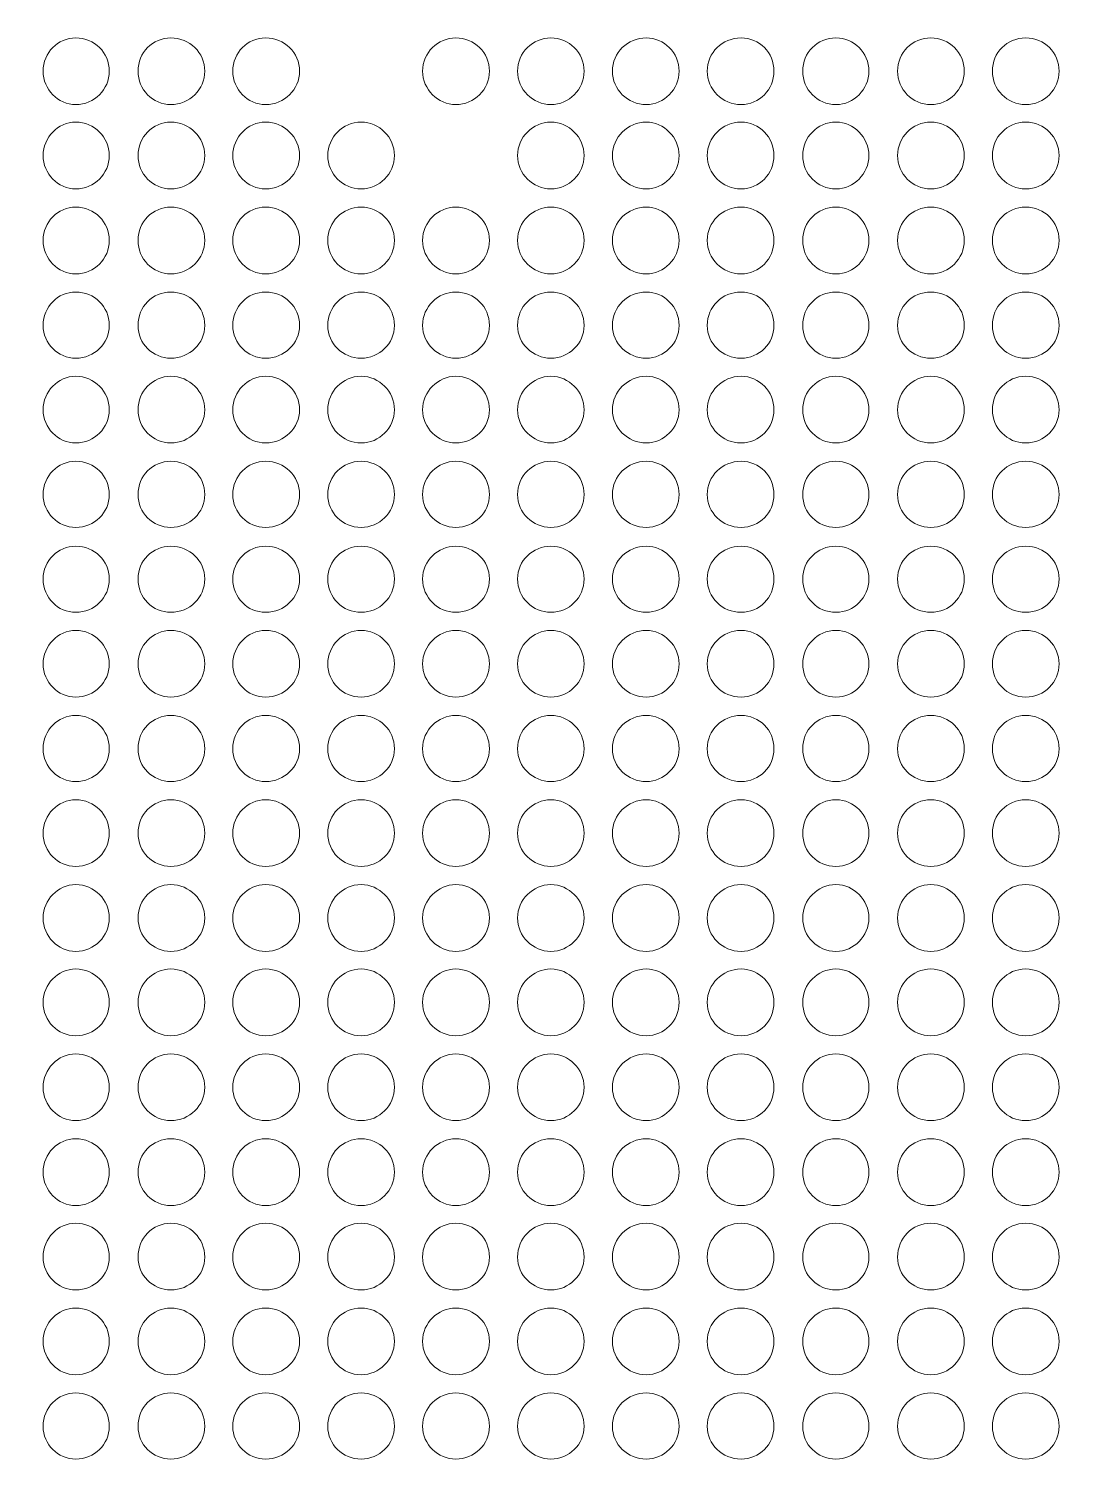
# Model space of a CAD drawing. Header units: inches. Extents: x 243 to 900, y -519 to -86.
# Drawn here: x 600.08 to 627.3, y -204.29 to -166.78 of the extents above; entities that cross this region are included whole.
import ezdxf

# ---------------------------------------------------------------- set-up
doc = ezdxf.new("R2010")
doc.units = ezdxf.units.IN
doc.header["$MEASUREMENT"] = 0
doc.layers.add('Layer 1', color=7, linetype='Continuous')

# ---------------------------------------------------------------- blocks, each defined once
blk = doc.blocks.new('block 3')
at = {"layer": 'Layer 1', "lineweight": 0}
blk.add_open_spline([(898.138, -484.267), (898.138, -494.991), (889.368, -503.763), (878.645, -503.763), (878.645, -503.763), (266.12, -503.763), (266.12, -503.763), (255.397, -503.763), (246.624, -494.991), (246.624, -484.267), (246.624, -484.267), (246.624, -108.507), (246.624, -108.507), (246.624, -97.783), (255.397, -89.011), (266.12, -89.011), (266.12, -89.011), (878.645, -89.011), (878.645, -89.011), (889.368, -89.011), (898.138, -97.783), (898.138, -108.507), (898.138, -108.507), (898.138, -484.267), (898.138, -484.267)], degree=3, knots=[0, 0, 0, 0, 1, 1, 1, 2, 2, 2, 3, 3, 3, 4, 4, 4, 5, 5, 5, 6, 6, 6, 7, 7, 7, 8, 8, 8, 8], dxfattribs=at)
blk = doc.blocks.new('block 2')
at = {"layer": 'Layer 1'}
blk.add_blockref('block 3', (0, 0), dxfattribs=at)
blk = doc.blocks.new('block 161')
at = {"layer": 'Layer 1', "lineweight": 0}
for points in [[(602.182, -167.885), (602.182, -168.358), (601.799, -168.754), (601.31, -168.754), (600.839, -168.754), (600.459, -168.358), (600.459, -167.885), (600.459, -167.399), (600.839, -167.017), (601.31, -167.017), (601.799, -167.017), (602.182, -167.399), (602.182, -167.885)], [(604.67, -167.885), (604.67, -168.358), (604.274, -168.754), (603.785, -168.754), (603.314, -168.754), (602.931, -168.358), (602.931, -167.885), (602.931, -167.399), (603.314, -167.017), (603.785, -167.017), (604.274, -167.017), (604.67, -167.399), (604.67, -167.885)], [(607.14, -167.885), (607.14, -168.358), (606.746, -168.754), (606.257, -168.754), (605.781, -168.754), (605.4, -168.358), (605.4, -167.885), (605.4, -167.399), (605.781, -167.017), (606.257, -167.017), (606.746, -167.017), (607.14, -167.399), (607.14, -167.885)], [(612.089, -167.885), (612.089, -168.358), (611.69, -168.754), (611.214, -168.754), (610.743, -168.754), (610.347, -168.358), (610.347, -167.885), (610.347, -167.399), (610.743, -167.017), (611.214, -167.017), (611.69, -167.017), (612.089, -167.399), (612.089, -167.885)], [(614.556, -167.885), (614.556, -168.358), (614.159, -168.754), (613.691, -168.754), (613.215, -168.754), (612.819, -168.358), (612.819, -167.885), (612.819, -167.399), (613.215, -167.017), (613.691, -167.017), (614.159, -167.017), (614.556, -167.399), (614.556, -167.885)], [(617.03, -167.885), (617.03, -168.358), (616.634, -168.754), (616.176, -168.754), (615.687, -168.754), (615.291, -168.358), (615.291, -167.885), (615.291, -167.399), (615.687, -167.017), (616.176, -167.017), (616.634, -167.017), (617.03, -167.399), (617.03, -167.885)], [(619.502, -167.885), (619.502, -168.358), (619.122, -168.754), (618.646, -168.754), (618.157, -168.754), (617.763, -168.358), (617.763, -167.885), (617.763, -167.399), (618.157, -167.017), (618.646, -167.017), (619.122, -167.017), (619.502, -167.399), (619.502, -167.885)], [(621.974, -167.885), (621.974, -168.358), (621.588, -168.754), (621.118, -168.754), (620.631, -168.754), (620.25, -168.358), (620.25, -167.885), (620.25, -167.399), (620.631, -167.017), (621.118, -167.017), (621.588, -167.017), (621.974, -167.399), (621.974, -167.885)], [(624.462, -167.885), (624.462, -168.358), (624.066, -168.754), (623.59, -168.754), (623.103, -168.754), (622.722, -168.358), (622.722, -167.885), (622.722, -167.399), (623.103, -167.017), (623.59, -167.017), (624.066, -167.017), (624.462, -167.399), (624.462, -167.885)], [(626.932, -167.885), (626.932, -168.358), (626.551, -168.754), (626.062, -168.754), (625.573, -168.754), (625.192, -168.358), (625.192, -167.885), (625.192, -167.399), (625.573, -167.017), (626.062, -167.017), (626.551, -167.017), (626.932, -167.399), (626.932, -167.885)]]:
    blk.add_open_spline(points, degree=3, knots=[0, 0, 0, 0, 1, 1, 1, 2, 2, 2, 3, 3, 3, 4, 4, 4, 4], dxfattribs=at)
blk = doc.blocks.new('block 162')
at = {"layer": 'Layer 1', "lineweight": 0}
for points in [[(602.182, -170.085), (602.182, -170.554), (601.799, -170.952), (601.31, -170.952), (600.839, -170.952), (600.459, -170.554), (600.459, -170.085), (600.459, -169.609), (600.839, -169.212), (601.31, -169.212), (601.799, -169.212), (602.182, -169.609), (602.182, -170.085)], [(604.67, -170.085), (604.67, -170.554), (604.274, -170.952), (603.785, -170.952), (603.314, -170.952), (602.931, -170.554), (602.931, -170.085), (602.931, -169.609), (603.314, -169.212), (603.785, -169.212), (604.274, -169.212), (604.67, -169.609), (604.67, -170.085)], [(607.14, -170.085), (607.14, -170.554), (606.746, -170.952), (606.257, -170.952), (605.781, -170.952), (605.4, -170.554), (605.4, -170.085), (605.4, -169.609), (605.781, -169.212), (606.257, -169.212), (606.746, -169.212), (607.14, -169.609), (607.14, -170.085)], [(609.614, -170.085), (609.614, -170.554), (609.218, -170.952), (608.744, -170.952), (608.258, -170.952), (607.875, -170.554), (607.875, -170.085), (607.875, -169.609), (608.258, -169.212), (608.744, -169.212), (609.218, -169.212), (609.614, -169.609), (609.614, -170.085)], [(614.556, -170.085), (614.556, -170.554), (614.159, -170.952), (613.691, -170.952), (613.215, -170.952), (612.819, -170.554), (612.819, -170.085), (612.819, -169.609), (613.215, -169.212), (613.691, -169.212), (614.159, -169.212), (614.556, -169.609), (614.556, -170.085)], [(617.03, -170.085), (617.03, -170.554), (616.634, -170.952), (616.176, -170.952), (615.687, -170.952), (615.291, -170.554), (615.291, -170.085), (615.291, -169.609), (615.687, -169.212), (616.176, -169.212), (616.634, -169.212), (617.03, -169.609), (617.03, -170.085)], [(619.502, -170.085), (619.502, -170.554), (619.122, -170.952), (618.646, -170.952), (618.157, -170.952), (617.763, -170.554), (617.763, -170.085), (617.763, -169.609), (618.157, -169.212), (618.646, -169.212), (619.122, -169.212), (619.502, -169.609), (619.502, -170.085)], [(621.974, -170.085), (621.974, -170.554), (621.588, -170.952), (621.118, -170.952), (620.631, -170.952), (620.25, -170.554), (620.25, -170.085), (620.25, -169.609), (620.631, -169.212), (621.118, -169.212), (621.588, -169.212), (621.974, -169.609), (621.974, -170.085)], [(624.462, -170.085), (624.462, -170.554), (624.066, -170.952), (623.59, -170.952), (623.103, -170.952), (622.722, -170.554), (622.722, -170.085), (622.722, -169.609), (623.103, -169.212), (623.59, -169.212), (624.066, -169.212), (624.462, -169.609), (624.462, -170.085)], [(626.932, -170.085), (626.932, -170.554), (626.551, -170.952), (626.062, -170.952), (625.573, -170.952), (625.192, -170.554), (625.192, -170.085), (625.192, -169.609), (625.573, -169.212), (626.062, -169.212), (626.551, -169.212), (626.932, -169.609), (626.932, -170.085)]]:
    blk.add_open_spline(points, degree=3, knots=[0, 0, 0, 0, 1, 1, 1, 2, 2, 2, 3, 3, 3, 4, 4, 4, 4], dxfattribs=at)
blk = doc.blocks.new('block 163')
at = {"layer": 'Layer 1', "lineweight": 0}
for points in [[(602.182, -172.295), (602.182, -172.771), (601.799, -173.166), (601.31, -173.166), (600.839, -173.166), (600.459, -172.771), (600.459, -172.295), (600.459, -171.807), (600.839, -171.427), (601.31, -171.427), (601.799, -171.427), (602.182, -171.807), (602.182, -172.295)], [(604.67, -172.295), (604.67, -172.771), (604.274, -173.166), (603.785, -173.166), (603.314, -173.166), (602.931, -172.771), (602.931, -172.295), (602.931, -171.807), (603.314, -171.427), (603.785, -171.427), (604.274, -171.427), (604.67, -171.807), (604.67, -172.295)], [(607.14, -172.295), (607.14, -172.771), (606.746, -173.166), (606.257, -173.166), (605.781, -173.166), (605.4, -172.771), (605.4, -172.295), (605.4, -171.807), (605.781, -171.427), (606.257, -171.427), (606.746, -171.427), (607.14, -171.807), (607.14, -172.295)], [(609.614, -172.295), (609.614, -172.771), (609.218, -173.166), (608.744, -173.166), (608.258, -173.166), (607.875, -172.771), (607.875, -172.295), (607.875, -171.807), (608.258, -171.427), (608.744, -171.427), (609.218, -171.427), (609.614, -171.807), (609.614, -172.295)], [(612.089, -172.295), (612.089, -172.771), (611.69, -173.166), (611.214, -173.166), (610.743, -173.166), (610.347, -172.771), (610.347, -172.295), (610.347, -171.807), (610.743, -171.427), (611.214, -171.427), (611.69, -171.427), (612.089, -171.807), (612.089, -172.295)], [(614.556, -172.295), (614.556, -172.771), (614.159, -173.166), (613.691, -173.166), (613.215, -173.166), (612.819, -172.771), (612.819, -172.295), (612.819, -171.807), (613.215, -171.427), (613.691, -171.427), (614.159, -171.427), (614.556, -171.807), (614.556, -172.295)], [(617.03, -172.295), (617.03, -172.771), (616.634, -173.166), (616.176, -173.166), (615.687, -173.166), (615.291, -172.771), (615.291, -172.295), (615.291, -171.807), (615.687, -171.427), (616.176, -171.427), (616.634, -171.427), (617.03, -171.807), (617.03, -172.295)], [(619.502, -172.295), (619.502, -172.771), (619.122, -173.166), (618.646, -173.166), (618.157, -173.166), (617.763, -172.771), (617.763, -172.295), (617.763, -171.807), (618.157, -171.427), (618.646, -171.427), (619.122, -171.427), (619.502, -171.807), (619.502, -172.295)], [(621.974, -172.295), (621.974, -172.771), (621.588, -173.166), (621.118, -173.166), (620.631, -173.166), (620.25, -172.771), (620.25, -172.295), (620.25, -171.807), (620.631, -171.427), (621.118, -171.427), (621.588, -171.427), (621.974, -171.807), (621.974, -172.295)], [(624.462, -172.295), (624.462, -172.771), (624.066, -173.166), (623.59, -173.166), (623.103, -173.166), (622.722, -172.771), (622.722, -172.295), (622.722, -171.807), (623.103, -171.427), (623.59, -171.427), (624.066, -171.427), (624.462, -171.807), (624.462, -172.295)], [(626.932, -172.295), (626.932, -172.771), (626.551, -173.166), (626.062, -173.166), (625.573, -173.166), (625.192, -172.771), (625.192, -172.295), (625.192, -171.807), (625.573, -171.427), (626.062, -171.427), (626.551, -171.427), (626.932, -171.807), (626.932, -172.295)]]:
    blk.add_open_spline(points, degree=3, knots=[0, 0, 0, 0, 1, 1, 1, 2, 2, 2, 3, 3, 3, 4, 4, 4, 4], dxfattribs=at)
blk = doc.blocks.new('block 164')
at = {"layer": 'Layer 1', "lineweight": 0}
for points in [[(602.182, -174.509), (602.182, -174.981), (601.799, -175.363), (601.31, -175.363), (600.839, -175.363), (600.459, -174.981), (600.459, -174.509), (600.459, -174.021), (600.839, -173.639), (601.31, -173.639), (601.799, -173.639), (602.182, -174.021), (602.182, -174.509)], [(604.67, -174.509), (604.67, -174.981), (604.274, -175.363), (603.785, -175.363), (603.314, -175.363), (602.931, -174.981), (602.931, -174.509), (602.931, -174.021), (603.314, -173.639), (603.785, -173.639), (604.274, -173.639), (604.67, -174.021), (604.67, -174.509)], [(607.14, -174.509), (607.14, -174.981), (606.746, -175.363), (606.257, -175.363), (605.781, -175.363), (605.4, -174.981), (605.4, -174.509), (605.4, -174.021), (605.781, -173.639), (606.257, -173.639), (606.746, -173.639), (607.14, -174.021), (607.14, -174.509)], [(609.614, -174.509), (609.614, -174.981), (609.218, -175.363), (608.744, -175.363), (608.258, -175.363), (607.875, -174.981), (607.875, -174.509), (607.875, -174.021), (608.258, -173.639), (608.744, -173.639), (609.218, -173.639), (609.614, -174.021), (609.614, -174.509)], [(612.089, -174.509), (612.089, -174.981), (611.69, -175.363), (611.214, -175.363), (610.743, -175.363), (610.347, -174.981), (610.347, -174.509), (610.347, -174.021), (610.743, -173.639), (611.214, -173.639), (611.69, -173.639), (612.089, -174.021), (612.089, -174.509)], [(614.556, -174.509), (614.556, -174.981), (614.159, -175.363), (613.691, -175.363), (613.215, -175.363), (612.819, -174.981), (612.819, -174.509), (612.819, -174.021), (613.215, -173.639), (613.691, -173.639), (614.159, -173.639), (614.556, -174.021), (614.556, -174.509)], [(617.03, -174.509), (617.03, -174.981), (616.634, -175.363), (616.176, -175.363), (615.687, -175.363), (615.291, -174.981), (615.291, -174.509), (615.291, -174.021), (615.687, -173.639), (616.176, -173.639), (616.634, -173.639), (617.03, -174.021), (617.03, -174.509)], [(619.502, -174.509), (619.502, -174.981), (619.122, -175.363), (618.646, -175.363), (618.157, -175.363), (617.763, -174.981), (617.763, -174.509), (617.763, -174.021), (618.157, -173.639), (618.646, -173.639), (619.122, -173.639), (619.502, -174.021), (619.502, -174.509)], [(621.974, -174.509), (621.974, -174.981), (621.588, -175.363), (621.118, -175.363), (620.631, -175.363), (620.25, -174.981), (620.25, -174.509), (620.25, -174.021), (620.631, -173.639), (621.118, -173.639), (621.588, -173.639), (621.974, -174.021), (621.974, -174.509)], [(624.462, -174.509), (624.462, -174.981), (624.066, -175.363), (623.59, -175.363), (623.103, -175.363), (622.722, -174.981), (622.722, -174.509), (622.722, -174.021), (623.103, -173.639), (623.59, -173.639), (624.066, -173.639), (624.462, -174.021), (624.462, -174.509)], [(626.932, -174.509), (626.932, -174.981), (626.551, -175.363), (626.062, -175.363), (625.573, -175.363), (625.192, -174.981), (625.192, -174.509), (625.192, -174.021), (625.573, -173.639), (626.062, -173.639), (626.551, -173.639), (626.932, -174.021), (626.932, -174.509)]]:
    blk.add_open_spline(points, degree=3, knots=[0, 0, 0, 0, 1, 1, 1, 2, 2, 2, 3, 3, 3, 4, 4, 4, 4], dxfattribs=at)
blk = doc.blocks.new('block 165')
at = {"layer": 'Layer 1', "lineweight": 0}
for points in [[(602.182, -176.706), (602.182, -177.178), (601.799, -177.573), (601.31, -177.573), (600.839, -177.573), (600.459, -177.178), (600.459, -176.706), (600.459, -176.232), (600.839, -175.835), (601.31, -175.835), (601.799, -175.835), (602.182, -176.232), (602.182, -176.706)], [(604.67, -176.706), (604.67, -177.178), (604.274, -177.573), (603.785, -177.573), (603.314, -177.573), (602.931, -177.178), (602.931, -176.706), (602.931, -176.232), (603.314, -175.835), (603.785, -175.835), (604.274, -175.835), (604.67, -176.232), (604.67, -176.706)], [(607.14, -176.706), (607.14, -177.178), (606.746, -177.573), (606.257, -177.573), (605.781, -177.573), (605.4, -177.178), (605.4, -176.706), (605.4, -176.232), (605.781, -175.835), (606.257, -175.835), (606.746, -175.835), (607.14, -176.232), (607.14, -176.706)], [(609.614, -176.706), (609.614, -177.178), (609.218, -177.573), (608.744, -177.573), (608.258, -177.573), (607.875, -177.178), (607.875, -176.706), (607.875, -176.232), (608.258, -175.835), (608.744, -175.835), (609.218, -175.835), (609.614, -176.232), (609.614, -176.706)], [(612.089, -176.706), (612.089, -177.178), (611.69, -177.573), (611.214, -177.573), (610.743, -177.573), (610.347, -177.178), (610.347, -176.706), (610.347, -176.232), (610.743, -175.835), (611.214, -175.835), (611.69, -175.835), (612.089, -176.232), (612.089, -176.706)], [(614.556, -176.706), (614.556, -177.178), (614.159, -177.573), (613.691, -177.573), (613.215, -177.573), (612.819, -177.178), (612.819, -176.706), (612.819, -176.232), (613.215, -175.835), (613.691, -175.835), (614.159, -175.835), (614.556, -176.232), (614.556, -176.706)], [(617.03, -176.706), (617.03, -177.178), (616.634, -177.573), (616.176, -177.573), (615.687, -177.573), (615.291, -177.178), (615.291, -176.706), (615.291, -176.232), (615.687, -175.835), (616.176, -175.835), (616.634, -175.835), (617.03, -176.232), (617.03, -176.706)], [(619.502, -176.706), (619.502, -177.178), (619.122, -177.573), (618.646, -177.573), (618.157, -177.573), (617.763, -177.178), (617.763, -176.706), (617.763, -176.232), (618.157, -175.835), (618.646, -175.835), (619.122, -175.835), (619.502, -176.232), (619.502, -176.706)], [(621.974, -176.706), (621.974, -177.178), (621.588, -177.573), (621.118, -177.573), (620.631, -177.573), (620.25, -177.178), (620.25, -176.706), (620.25, -176.232), (620.631, -175.835), (621.118, -175.835), (621.588, -175.835), (621.974, -176.232), (621.974, -176.706)], [(624.462, -176.706), (624.462, -177.178), (624.066, -177.573), (623.59, -177.573), (623.103, -177.573), (622.722, -177.178), (622.722, -176.706), (622.722, -176.232), (623.103, -175.835), (623.59, -175.835), (624.066, -175.835), (624.462, -176.232), (624.462, -176.706)], [(626.932, -176.706), (626.932, -177.178), (626.551, -177.573), (626.062, -177.573), (625.573, -177.573), (625.192, -177.178), (625.192, -176.706), (625.192, -176.232), (625.573, -175.835), (626.062, -175.835), (626.551, -175.835), (626.932, -176.232), (626.932, -176.706)]]:
    blk.add_open_spline(points, degree=3, knots=[0, 0, 0, 0, 1, 1, 1, 2, 2, 2, 3, 3, 3, 4, 4, 4, 4], dxfattribs=at)
blk = doc.blocks.new('block 166')
at = {"layer": 'Layer 1', "lineweight": 0}
for points in [[(602.182, -178.917), (602.182, -179.393), (601.799, -179.773), (601.31, -179.773), (600.839, -179.773), (600.459, -179.393), (600.459, -178.917), (600.459, -178.429), (600.839, -178.048), (601.31, -178.048), (601.799, -178.048), (602.182, -178.429), (602.182, -178.917)], [(604.67, -178.917), (604.67, -179.393), (604.274, -179.773), (603.785, -179.773), (603.314, -179.773), (602.931, -179.393), (602.931, -178.917), (602.931, -178.429), (603.314, -178.048), (603.785, -178.048), (604.274, -178.048), (604.67, -178.429), (604.67, -178.917)], [(607.14, -178.917), (607.14, -179.393), (606.746, -179.773), (606.257, -179.773), (605.781, -179.773), (605.4, -179.393), (605.4, -178.917), (605.4, -178.429), (605.781, -178.048), (606.257, -178.048), (606.746, -178.048), (607.14, -178.429), (607.14, -178.917)], [(609.614, -178.917), (609.614, -179.393), (609.218, -179.773), (608.744, -179.773), (608.258, -179.773), (607.875, -179.393), (607.875, -178.917), (607.875, -178.429), (608.258, -178.048), (608.744, -178.048), (609.218, -178.048), (609.614, -178.429), (609.614, -178.917)], [(612.089, -178.917), (612.089, -179.393), (611.69, -179.773), (611.214, -179.773), (610.743, -179.773), (610.347, -179.393), (610.347, -178.917), (610.347, -178.429), (610.743, -178.048), (611.214, -178.048), (611.69, -178.048), (612.089, -178.429), (612.089, -178.917)], [(614.556, -178.917), (614.556, -179.393), (614.159, -179.773), (613.691, -179.773), (613.215, -179.773), (612.819, -179.393), (612.819, -178.917), (612.819, -178.429), (613.215, -178.048), (613.691, -178.048), (614.159, -178.048), (614.556, -178.429), (614.556, -178.917)], [(617.03, -178.917), (617.03, -179.393), (616.634, -179.773), (616.176, -179.773), (615.687, -179.773), (615.291, -179.393), (615.291, -178.917), (615.291, -178.429), (615.687, -178.048), (616.176, -178.048), (616.634, -178.048), (617.03, -178.429), (617.03, -178.917)], [(619.502, -178.917), (619.502, -179.393), (619.122, -179.773), (618.646, -179.773), (618.157, -179.773), (617.763, -179.393), (617.763, -178.917), (617.763, -178.429), (618.157, -178.048), (618.646, -178.048), (619.122, -178.048), (619.502, -178.429), (619.502, -178.917)], [(621.974, -178.917), (621.974, -179.393), (621.588, -179.773), (621.118, -179.773), (620.631, -179.773), (620.25, -179.393), (620.25, -178.917), (620.25, -178.429), (620.631, -178.048), (621.118, -178.048), (621.588, -178.048), (621.974, -178.429), (621.974, -178.917)], [(624.462, -178.917), (624.462, -179.393), (624.066, -179.773), (623.59, -179.773), (623.103, -179.773), (622.722, -179.393), (622.722, -178.917), (622.722, -178.429), (623.103, -178.048), (623.59, -178.048), (624.066, -178.048), (624.462, -178.429), (624.462, -178.917)], [(626.932, -178.917), (626.932, -179.393), (626.551, -179.773), (626.062, -179.773), (625.573, -179.773), (625.192, -179.393), (625.192, -178.917), (625.192, -178.429), (625.573, -178.048), (626.062, -178.048), (626.551, -178.048), (626.932, -178.429), (626.932, -178.917)]]:
    blk.add_open_spline(points, degree=3, knots=[0, 0, 0, 0, 1, 1, 1, 2, 2, 2, 3, 3, 3, 4, 4, 4, 4], dxfattribs=at)
blk = doc.blocks.new('block 167')
at = {"layer": 'Layer 1', "lineweight": 0}
for points in [[(602.182, -181.115), (602.182, -181.604), (601.799, -181.985), (601.31, -181.985), (600.839, -181.985), (600.459, -181.604), (600.459, -181.115), (600.459, -180.643), (600.839, -180.262), (601.31, -180.262), (601.799, -180.262), (602.182, -180.643), (602.182, -181.115)], [(604.67, -181.115), (604.67, -181.604), (604.274, -181.985), (603.785, -181.985), (603.314, -181.985), (602.931, -181.604), (602.931, -181.115), (602.931, -180.643), (603.314, -180.262), (603.785, -180.262), (604.274, -180.262), (604.67, -180.643), (604.67, -181.115)], [(607.14, -181.115), (607.14, -181.604), (606.746, -181.985), (606.257, -181.985), (605.781, -181.985), (605.4, -181.604), (605.4, -181.115), (605.4, -180.643), (605.781, -180.262), (606.257, -180.262), (606.746, -180.262), (607.14, -180.643), (607.14, -181.115)], [(609.614, -181.115), (609.614, -181.604), (609.218, -181.985), (608.744, -181.985), (608.258, -181.985), (607.875, -181.604), (607.875, -181.115), (607.875, -180.643), (608.258, -180.262), (608.744, -180.262), (609.218, -180.262), (609.614, -180.643), (609.614, -181.115)], [(612.089, -181.115), (612.089, -181.604), (611.69, -181.985), (611.214, -181.985), (610.743, -181.985), (610.347, -181.604), (610.347, -181.115), (610.347, -180.643), (610.743, -180.262), (611.214, -180.262), (611.69, -180.262), (612.089, -180.643), (612.089, -181.115)], [(614.556, -181.115), (614.556, -181.604), (614.159, -181.985), (613.691, -181.985), (613.215, -181.985), (612.819, -181.604), (612.819, -181.115), (612.819, -180.643), (613.215, -180.262), (613.691, -180.262), (614.159, -180.262), (614.556, -180.643), (614.556, -181.115)], [(617.03, -181.115), (617.03, -181.604), (616.634, -181.985), (616.176, -181.985), (615.687, -181.985), (615.291, -181.604), (615.291, -181.115), (615.291, -180.643), (615.687, -180.262), (616.176, -180.262), (616.634, -180.262), (617.03, -180.643), (617.03, -181.115)], [(619.502, -181.115), (619.502, -181.604), (619.122, -181.985), (618.646, -181.985), (618.157, -181.985), (617.763, -181.604), (617.763, -181.115), (617.763, -180.643), (618.157, -180.262), (618.646, -180.262), (619.122, -180.262), (619.502, -180.643), (619.502, -181.115)], [(621.974, -181.115), (621.974, -181.604), (621.588, -181.985), (621.118, -181.985), (620.631, -181.985), (620.25, -181.604), (620.25, -181.115), (620.25, -180.643), (620.631, -180.262), (621.118, -180.262), (621.588, -180.262), (621.974, -180.643), (621.974, -181.115)], [(624.462, -181.115), (624.462, -181.604), (624.066, -181.985), (623.59, -181.985), (623.103, -181.985), (622.722, -181.604), (622.722, -181.115), (622.722, -180.643), (623.103, -180.262), (623.59, -180.262), (624.066, -180.262), (624.462, -180.643), (624.462, -181.115)], [(626.932, -181.115), (626.932, -181.604), (626.551, -181.985), (626.062, -181.985), (625.573, -181.985), (625.192, -181.604), (625.192, -181.115), (625.192, -180.643), (625.573, -180.262), (626.062, -180.262), (626.551, -180.262), (626.932, -180.643), (626.932, -181.115)]]:
    blk.add_open_spline(points, degree=3, knots=[0, 0, 0, 0, 1, 1, 1, 2, 2, 2, 3, 3, 3, 4, 4, 4, 4], dxfattribs=at)
blk = doc.blocks.new('block 168')
at = {"layer": 'Layer 1', "lineweight": 0}
for points in [[(602.182, -183.331), (602.182, -183.8), (601.799, -184.196), (601.31, -184.196), (600.839, -184.196), (600.459, -183.8), (600.459, -183.331), (600.459, -182.855), (600.839, -182.457), (601.31, -182.457), (601.799, -182.457), (602.182, -182.855), (602.182, -183.331)], [(604.67, -183.331), (604.67, -183.8), (604.274, -184.196), (603.785, -184.196), (603.314, -184.196), (602.931, -183.8), (602.931, -183.331), (602.931, -182.855), (603.314, -182.457), (603.785, -182.457), (604.274, -182.457), (604.67, -182.855), (604.67, -183.331)], [(607.14, -183.331), (607.14, -183.8), (606.746, -184.196), (606.257, -184.196), (605.781, -184.196), (605.4, -183.8), (605.4, -183.331), (605.4, -182.855), (605.781, -182.457), (606.257, -182.457), (606.746, -182.457), (607.14, -182.855), (607.14, -183.331)], [(609.614, -183.331), (609.614, -183.8), (609.218, -184.196), (608.744, -184.196), (608.258, -184.196), (607.875, -183.8), (607.875, -183.331), (607.875, -182.855), (608.258, -182.457), (608.744, -182.457), (609.218, -182.457), (609.614, -182.855), (609.614, -183.331)], [(612.089, -183.331), (612.089, -183.8), (611.69, -184.196), (611.214, -184.196), (610.743, -184.196), (610.347, -183.8), (610.347, -183.331), (610.347, -182.855), (610.743, -182.457), (611.214, -182.457), (611.69, -182.457), (612.089, -182.855), (612.089, -183.331)], [(614.556, -183.331), (614.556, -183.8), (614.159, -184.196), (613.691, -184.196), (613.215, -184.196), (612.819, -183.8), (612.819, -183.331), (612.819, -182.855), (613.215, -182.457), (613.691, -182.457), (614.159, -182.457), (614.556, -182.855), (614.556, -183.331)], [(617.03, -183.331), (617.03, -183.8), (616.634, -184.196), (616.176, -184.196), (615.687, -184.196), (615.291, -183.8), (615.291, -183.331), (615.291, -182.855), (615.687, -182.457), (616.176, -182.457), (616.634, -182.457), (617.03, -182.855), (617.03, -183.331)], [(619.502, -183.331), (619.502, -183.8), (619.122, -184.196), (618.646, -184.196), (618.157, -184.196), (617.763, -183.8), (617.763, -183.331), (617.763, -182.855), (618.157, -182.457), (618.646, -182.457), (619.122, -182.457), (619.502, -182.855), (619.502, -183.331)], [(621.974, -183.331), (621.974, -183.8), (621.588, -184.196), (621.118, -184.196), (620.631, -184.196), (620.25, -183.8), (620.25, -183.331), (620.25, -182.855), (620.631, -182.457), (621.118, -182.457), (621.588, -182.457), (621.974, -182.855), (621.974, -183.331)], [(624.462, -183.331), (624.462, -183.8), (624.066, -184.196), (623.59, -184.196), (623.103, -184.196), (622.722, -183.8), (622.722, -183.331), (622.722, -182.855), (623.103, -182.457), (623.59, -182.457), (624.066, -182.457), (624.462, -182.855), (624.462, -183.331)], [(626.932, -183.331), (626.932, -183.8), (626.551, -184.196), (626.062, -184.196), (625.573, -184.196), (625.192, -183.8), (625.192, -183.331), (625.192, -182.855), (625.573, -182.457), (626.062, -182.457), (626.551, -182.457), (626.932, -182.855), (626.932, -183.331)]]:
    blk.add_open_spline(points, degree=3, knots=[0, 0, 0, 0, 1, 1, 1, 2, 2, 2, 3, 3, 3, 4, 4, 4, 4], dxfattribs=at)
blk = doc.blocks.new('block 169')
at = {"layer": 'Layer 1', "lineweight": 0}
for points in [[(602.182, -185.539), (602.182, -186.015), (601.799, -186.395), (601.31, -186.395), (600.839, -186.395), (600.459, -186.015), (600.459, -185.539), (600.459, -185.053), (600.839, -184.672), (601.31, -184.672), (601.799, -184.672), (602.182, -185.053), (602.182, -185.539)], [(604.67, -185.539), (604.67, -186.015), (604.274, -186.395), (603.785, -186.395), (603.314, -186.395), (602.931, -186.015), (602.931, -185.539), (602.931, -185.053), (603.314, -184.672), (603.785, -184.672), (604.274, -184.672), (604.67, -185.053), (604.67, -185.539)], [(607.14, -185.539), (607.14, -186.015), (606.746, -186.395), (606.257, -186.395), (605.781, -186.395), (605.4, -186.015), (605.4, -185.539), (605.4, -185.053), (605.781, -184.672), (606.257, -184.672), (606.746, -184.672), (607.14, -185.053), (607.14, -185.539)], [(609.614, -185.539), (609.614, -186.015), (609.218, -186.395), (608.744, -186.395), (608.258, -186.395), (607.875, -186.015), (607.875, -185.539), (607.875, -185.053), (608.258, -184.672), (608.744, -184.672), (609.218, -184.672), (609.614, -185.053), (609.614, -185.539)], [(612.089, -185.539), (612.089, -186.015), (611.69, -186.395), (611.214, -186.395), (610.743, -186.395), (610.347, -186.015), (610.347, -185.539), (610.347, -185.053), (610.743, -184.672), (611.214, -184.672), (611.69, -184.672), (612.089, -185.053), (612.089, -185.539)], [(614.556, -185.539), (614.556, -186.015), (614.159, -186.395), (613.691, -186.395), (613.215, -186.395), (612.819, -186.015), (612.819, -185.539), (612.819, -185.053), (613.215, -184.672), (613.691, -184.672), (614.159, -184.672), (614.556, -185.053), (614.556, -185.539)], [(617.03, -185.539), (617.03, -186.015), (616.634, -186.395), (616.176, -186.395), (615.687, -186.395), (615.291, -186.015), (615.291, -185.539), (615.291, -185.053), (615.687, -184.672), (616.176, -184.672), (616.634, -184.672), (617.03, -185.053), (617.03, -185.539)], [(619.502, -185.539), (619.502, -186.015), (619.122, -186.395), (618.646, -186.395), (618.157, -186.395), (617.763, -186.015), (617.763, -185.539), (617.763, -185.053), (618.157, -184.672), (618.646, -184.672), (619.122, -184.672), (619.502, -185.053), (619.502, -185.539)], [(621.974, -185.539), (621.974, -186.015), (621.588, -186.395), (621.118, -186.395), (620.631, -186.395), (620.25, -186.015), (620.25, -185.539), (620.25, -185.053), (620.631, -184.672), (621.118, -184.672), (621.588, -184.672), (621.974, -185.053), (621.974, -185.539)], [(624.462, -185.539), (624.462, -186.015), (624.066, -186.395), (623.59, -186.395), (623.103, -186.395), (622.722, -186.015), (622.722, -185.539), (622.722, -185.053), (623.103, -184.672), (623.59, -184.672), (624.066, -184.672), (624.462, -185.053), (624.462, -185.539)], [(626.932, -185.539), (626.932, -186.015), (626.551, -186.395), (626.062, -186.395), (625.573, -186.395), (625.192, -186.015), (625.192, -185.539), (625.192, -185.053), (625.573, -184.672), (626.062, -184.672), (626.551, -184.672), (626.932, -185.053), (626.932, -185.539)]]:
    blk.add_open_spline(points, degree=3, knots=[0, 0, 0, 0, 1, 1, 1, 2, 2, 2, 3, 3, 3, 4, 4, 4, 4], dxfattribs=at)
blk = doc.blocks.new('block 170')
at = {"layer": 'Layer 1', "lineweight": 0}
for points in [[(602.182, -187.738), (602.182, -188.227), (601.799, -188.606), (601.31, -188.606), (600.839, -188.606), (600.459, -188.227), (600.459, -187.738), (600.459, -187.265), (600.839, -186.868), (601.31, -186.868), (601.799, -186.868), (602.182, -187.265), (602.182, -187.738)], [(604.67, -187.738), (604.67, -188.227), (604.274, -188.606), (603.785, -188.606), (603.314, -188.606), (602.931, -188.227), (602.931, -187.738), (602.931, -187.265), (603.314, -186.868), (603.785, -186.868), (604.274, -186.868), (604.67, -187.265), (604.67, -187.738)], [(607.14, -187.738), (607.14, -188.227), (606.746, -188.606), (606.257, -188.606), (605.781, -188.606), (605.4, -188.227), (605.4, -187.738), (605.4, -187.265), (605.781, -186.868), (606.257, -186.868), (606.746, -186.868), (607.14, -187.265), (607.14, -187.738)], [(609.614, -187.738), (609.614, -188.227), (609.218, -188.606), (608.744, -188.606), (608.258, -188.606), (607.875, -188.227), (607.875, -187.738), (607.875, -187.265), (608.258, -186.868), (608.744, -186.868), (609.218, -186.868), (609.614, -187.265), (609.614, -187.738)], [(612.089, -187.738), (612.089, -188.227), (611.69, -188.606), (611.214, -188.606), (610.743, -188.606), (610.347, -188.227), (610.347, -187.738), (610.347, -187.265), (610.743, -186.868), (611.214, -186.868), (611.69, -186.868), (612.089, -187.265), (612.089, -187.738)], [(614.556, -187.738), (614.556, -188.227), (614.159, -188.606), (613.691, -188.606), (613.215, -188.606), (612.819, -188.227), (612.819, -187.738), (612.819, -187.265), (613.215, -186.868), (613.691, -186.868), (614.159, -186.868), (614.556, -187.265), (614.556, -187.738)], [(617.03, -187.738), (617.03, -188.227), (616.634, -188.606), (616.176, -188.606), (615.687, -188.606), (615.291, -188.227), (615.291, -187.738), (615.291, -187.265), (615.687, -186.868), (616.176, -186.868), (616.634, -186.868), (617.03, -187.265), (617.03, -187.738)], [(619.502, -187.738), (619.502, -188.227), (619.122, -188.606), (618.646, -188.606), (618.157, -188.606), (617.763, -188.227), (617.763, -187.738), (617.763, -187.265), (618.157, -186.868), (618.646, -186.868), (619.122, -186.868), (619.502, -187.265), (619.502, -187.738)], [(621.974, -187.738), (621.974, -188.227), (621.588, -188.606), (621.118, -188.606), (620.631, -188.606), (620.25, -188.227), (620.25, -187.738), (620.25, -187.265), (620.631, -186.868), (621.118, -186.868), (621.588, -186.868), (621.974, -187.265), (621.974, -187.738)], [(624.462, -187.738), (624.462, -188.227), (624.066, -188.606), (623.59, -188.606), (623.103, -188.606), (622.722, -188.227), (622.722, -187.738), (622.722, -187.265), (623.103, -186.868), (623.59, -186.868), (624.066, -186.868), (624.462, -187.265), (624.462, -187.738)], [(626.932, -187.738), (626.932, -188.227), (626.551, -188.606), (626.062, -188.606), (625.573, -188.606), (625.192, -188.227), (625.192, -187.738), (625.192, -187.265), (625.573, -186.868), (626.062, -186.868), (626.551, -186.868), (626.932, -187.265), (626.932, -187.738)]]:
    blk.add_open_spline(points, degree=3, knots=[0, 0, 0, 0, 1, 1, 1, 2, 2, 2, 3, 3, 3, 4, 4, 4, 4], dxfattribs=at)
blk = doc.blocks.new('block 171')
at = {"layer": 'Layer 1', "lineweight": 0}
for points in [[(602.182, -189.949), (602.182, -190.424), (601.799, -190.821), (601.31, -190.821), (600.839, -190.821), (600.459, -190.424), (600.459, -189.949), (600.459, -189.477), (600.839, -189.081), (601.31, -189.081), (601.799, -189.081), (602.182, -189.477), (602.182, -189.949)], [(604.67, -189.949), (604.67, -190.424), (604.274, -190.821), (603.785, -190.821), (603.314, -190.821), (602.931, -190.424), (602.931, -189.949), (602.931, -189.477), (603.314, -189.081), (603.785, -189.081), (604.274, -189.081), (604.67, -189.477), (604.67, -189.949)], [(607.14, -189.949), (607.14, -190.424), (606.746, -190.821), (606.257, -190.821), (605.781, -190.821), (605.4, -190.424), (605.4, -189.949), (605.4, -189.477), (605.781, -189.081), (606.257, -189.081), (606.746, -189.081), (607.14, -189.477), (607.14, -189.949)], [(609.614, -189.949), (609.614, -190.424), (609.218, -190.821), (608.744, -190.821), (608.258, -190.821), (607.875, -190.424), (607.875, -189.949), (607.875, -189.477), (608.258, -189.081), (608.744, -189.081), (609.218, -189.081), (609.614, -189.477), (609.614, -189.949)], [(612.089, -189.949), (612.089, -190.424), (611.69, -190.821), (611.214, -190.821), (610.743, -190.821), (610.347, -190.424), (610.347, -189.949), (610.347, -189.477), (610.743, -189.081), (611.214, -189.081), (611.69, -189.081), (612.089, -189.477), (612.089, -189.949)], [(614.556, -189.949), (614.556, -190.424), (614.159, -190.821), (613.691, -190.821), (613.215, -190.821), (612.819, -190.424), (612.819, -189.949), (612.819, -189.477), (613.215, -189.081), (613.691, -189.081), (614.159, -189.081), (614.556, -189.477), (614.556, -189.949)], [(617.03, -189.949), (617.03, -190.424), (616.634, -190.821), (616.176, -190.821), (615.687, -190.821), (615.291, -190.424), (615.291, -189.949), (615.291, -189.477), (615.687, -189.081), (616.176, -189.081), (616.634, -189.081), (617.03, -189.477), (617.03, -189.949)], [(619.502, -189.949), (619.502, -190.424), (619.122, -190.821), (618.646, -190.821), (618.157, -190.821), (617.763, -190.424), (617.763, -189.949), (617.763, -189.477), (618.157, -189.081), (618.646, -189.081), (619.122, -189.081), (619.502, -189.477), (619.502, -189.949)], [(621.974, -189.949), (621.974, -190.424), (621.588, -190.821), (621.118, -190.821), (620.631, -190.821), (620.25, -190.424), (620.25, -189.949), (620.25, -189.477), (620.631, -189.081), (621.118, -189.081), (621.588, -189.081), (621.974, -189.477), (621.974, -189.949)], [(624.462, -189.949), (624.462, -190.424), (624.066, -190.821), (623.59, -190.821), (623.103, -190.821), (622.722, -190.424), (622.722, -189.949), (622.722, -189.477), (623.103, -189.081), (623.59, -189.081), (624.066, -189.081), (624.462, -189.477), (624.462, -189.949)], [(626.932, -189.949), (626.932, -190.424), (626.551, -190.821), (626.062, -190.821), (625.573, -190.821), (625.192, -190.424), (625.192, -189.949), (625.192, -189.477), (625.573, -189.081), (626.062, -189.081), (626.551, -189.081), (626.932, -189.477), (626.932, -189.949)]]:
    blk.add_open_spline(points, degree=3, knots=[0, 0, 0, 0, 1, 1, 1, 2, 2, 2, 3, 3, 3, 4, 4, 4, 4], dxfattribs=at)
blk = doc.blocks.new('block 172')
at = {"layer": 'Layer 1', "lineweight": 0}
for points in [[(602.182, -192.146), (602.182, -192.638), (601.799, -193.019), (601.31, -193.019), (600.839, -193.019), (600.459, -192.638), (600.459, -192.146), (600.459, -191.676), (600.839, -191.279), (601.31, -191.279), (601.799, -191.279), (602.182, -191.676), (602.182, -192.146)], [(604.67, -192.146), (604.67, -192.638), (604.274, -193.019), (603.785, -193.019), (603.314, -193.019), (602.931, -192.638), (602.931, -192.146), (602.931, -191.676), (603.314, -191.279), (603.785, -191.279), (604.274, -191.279), (604.67, -191.676), (604.67, -192.146)], [(607.14, -192.146), (607.14, -192.638), (606.746, -193.019), (606.257, -193.019), (605.781, -193.019), (605.4, -192.638), (605.4, -192.146), (605.4, -191.676), (605.781, -191.279), (606.257, -191.279), (606.746, -191.279), (607.14, -191.676), (607.14, -192.146)], [(609.614, -192.146), (609.614, -192.638), (609.218, -193.019), (608.744, -193.019), (608.258, -193.019), (607.875, -192.638), (607.875, -192.146), (607.875, -191.676), (608.258, -191.279), (608.744, -191.279), (609.218, -191.279), (609.614, -191.676), (609.614, -192.146)], [(612.089, -192.146), (612.089, -192.638), (611.69, -193.019), (611.214, -193.019), (610.743, -193.019), (610.347, -192.638), (610.347, -192.146), (610.347, -191.676), (610.743, -191.279), (611.214, -191.279), (611.69, -191.279), (612.089, -191.676), (612.089, -192.146)], [(614.556, -192.146), (614.556, -192.638), (614.159, -193.019), (613.691, -193.019), (613.215, -193.019), (612.819, -192.638), (612.819, -192.146), (612.819, -191.676), (613.215, -191.279), (613.691, -191.279), (614.159, -191.279), (614.556, -191.676), (614.556, -192.146)], [(617.03, -192.146), (617.03, -192.638), (616.634, -193.019), (616.176, -193.019), (615.687, -193.019), (615.291, -192.638), (615.291, -192.146), (615.291, -191.676), (615.687, -191.279), (616.176, -191.279), (616.634, -191.279), (617.03, -191.676), (617.03, -192.146)], [(619.502, -192.146), (619.502, -192.638), (619.122, -193.019), (618.646, -193.019), (618.157, -193.019), (617.763, -192.638), (617.763, -192.146), (617.763, -191.676), (618.157, -191.279), (618.646, -191.279), (619.122, -191.279), (619.502, -191.676), (619.502, -192.146)], [(621.974, -192.146), (621.974, -192.638), (621.588, -193.019), (621.118, -193.019), (620.631, -193.019), (620.25, -192.638), (620.25, -192.146), (620.25, -191.676), (620.631, -191.279), (621.118, -191.279), (621.588, -191.279), (621.974, -191.676), (621.974, -192.146)], [(624.462, -192.146), (624.462, -192.638), (624.066, -193.019), (623.59, -193.019), (623.103, -193.019), (622.722, -192.638), (622.722, -192.146), (622.722, -191.676), (623.103, -191.279), (623.59, -191.279), (624.066, -191.279), (624.462, -191.676), (624.462, -192.146)], [(626.932, -192.146), (626.932, -192.638), (626.551, -193.019), (626.062, -193.019), (625.573, -193.019), (625.192, -192.638), (625.192, -192.146), (625.192, -191.676), (625.573, -191.279), (626.062, -191.279), (626.551, -191.279), (626.932, -191.676), (626.932, -192.146)]]:
    blk.add_open_spline(points, degree=3, knots=[0, 0, 0, 0, 1, 1, 1, 2, 2, 2, 3, 3, 3, 4, 4, 4, 4], dxfattribs=at)
blk = doc.blocks.new('block 173')
at = {"layer": 'Layer 1', "lineweight": 0}
for points in [[(602.182, -194.362), (602.182, -194.834), (601.799, -195.231), (601.31, -195.231), (600.839, -195.231), (600.459, -194.834), (600.459, -194.362), (600.459, -193.887), (600.839, -193.492), (601.31, -193.492), (601.799, -193.492), (602.182, -193.887), (602.182, -194.362)], [(604.67, -194.362), (604.67, -194.834), (604.274, -195.231), (603.785, -195.231), (603.314, -195.231), (602.931, -194.834), (602.931, -194.362), (602.931, -193.887), (603.314, -193.492), (603.785, -193.492), (604.274, -193.492), (604.67, -193.887), (604.67, -194.362)], [(607.14, -194.362), (607.14, -194.834), (606.746, -195.231), (606.257, -195.231), (605.781, -195.231), (605.4, -194.834), (605.4, -194.362), (605.4, -193.887), (605.781, -193.492), (606.257, -193.492), (606.746, -193.492), (607.14, -193.887), (607.14, -194.362)], [(609.614, -194.362), (609.614, -194.834), (609.218, -195.231), (608.744, -195.231), (608.258, -195.231), (607.875, -194.834), (607.875, -194.362), (607.875, -193.887), (608.258, -193.492), (608.744, -193.492), (609.218, -193.492), (609.614, -193.887), (609.614, -194.362)], [(612.089, -194.362), (612.089, -194.834), (611.69, -195.231), (611.214, -195.231), (610.743, -195.231), (610.347, -194.834), (610.347, -194.362), (610.347, -193.887), (610.743, -193.492), (611.214, -193.492), (611.69, -193.492), (612.089, -193.887), (612.089, -194.362)], [(614.556, -194.362), (614.556, -194.834), (614.159, -195.231), (613.691, -195.231), (613.215, -195.231), (612.819, -194.834), (612.819, -194.362), (612.819, -193.887), (613.215, -193.492), (613.691, -193.492), (614.159, -193.492), (614.556, -193.887), (614.556, -194.362)], [(617.03, -194.362), (617.03, -194.834), (616.634, -195.231), (616.176, -195.231), (615.687, -195.231), (615.291, -194.834), (615.291, -194.362), (615.291, -193.887), (615.687, -193.492), (616.176, -193.492), (616.634, -193.492), (617.03, -193.887), (617.03, -194.362)], [(619.502, -194.362), (619.502, -194.834), (619.122, -195.231), (618.646, -195.231), (618.157, -195.231), (617.763, -194.834), (617.763, -194.362), (617.763, -193.887), (618.157, -193.492), (618.646, -193.492), (619.122, -193.492), (619.502, -193.887), (619.502, -194.362)], [(621.974, -194.362), (621.974, -194.834), (621.588, -195.231), (621.118, -195.231), (620.631, -195.231), (620.25, -194.834), (620.25, -194.362), (620.25, -193.887), (620.631, -193.492), (621.118, -193.492), (621.588, -193.492), (621.974, -193.887), (621.974, -194.362)], [(624.462, -194.362), (624.462, -194.834), (624.066, -195.231), (623.59, -195.231), (623.103, -195.231), (622.722, -194.834), (622.722, -194.362), (622.722, -193.887), (623.103, -193.492), (623.59, -193.492), (624.066, -193.492), (624.462, -193.887), (624.462, -194.362)], [(626.932, -194.362), (626.932, -194.834), (626.551, -195.231), (626.062, -195.231), (625.573, -195.231), (625.192, -194.834), (625.192, -194.362), (625.192, -193.887), (625.573, -193.492), (626.062, -193.492), (626.551, -193.492), (626.932, -193.887), (626.932, -194.362)]]:
    blk.add_open_spline(points, degree=3, knots=[0, 0, 0, 0, 1, 1, 1, 2, 2, 2, 3, 3, 3, 4, 4, 4, 4], dxfattribs=at)
blk = doc.blocks.new('block 174')
at = {"layer": 'Layer 1', "lineweight": 0}
for points in [[(602.182, -196.574), (602.182, -197.047), (601.799, -197.443), (601.31, -197.443), (600.839, -197.443), (600.459, -197.047), (600.459, -196.574), (600.459, -196.084), (600.839, -195.704), (601.31, -195.704), (601.799, -195.704), (602.182, -196.084), (602.182, -196.574)], [(604.67, -196.574), (604.67, -197.047), (604.274, -197.443), (603.785, -197.443), (603.314, -197.443), (602.931, -197.047), (602.931, -196.574), (602.931, -196.084), (603.314, -195.704), (603.785, -195.704), (604.274, -195.704), (604.67, -196.084), (604.67, -196.574)], [(607.14, -196.574), (607.14, -197.047), (606.746, -197.443), (606.257, -197.443), (605.781, -197.443), (605.4, -197.047), (605.4, -196.574), (605.4, -196.084), (605.781, -195.704), (606.257, -195.704), (606.746, -195.704), (607.14, -196.084), (607.14, -196.574)], [(609.614, -196.574), (609.614, -197.047), (609.218, -197.443), (608.744, -197.443), (608.258, -197.443), (607.875, -197.047), (607.875, -196.574), (607.875, -196.084), (608.258, -195.704), (608.744, -195.704), (609.218, -195.704), (609.614, -196.084), (609.614, -196.574)], [(612.089, -196.574), (612.089, -197.047), (611.69, -197.443), (611.214, -197.443), (610.743, -197.443), (610.347, -197.047), (610.347, -196.574), (610.347, -196.084), (610.743, -195.704), (611.214, -195.704), (611.69, -195.704), (612.089, -196.084), (612.089, -196.574)], [(614.556, -196.574), (614.556, -197.047), (614.159, -197.443), (613.691, -197.443), (613.215, -197.443), (612.819, -197.047), (612.819, -196.574), (612.819, -196.084), (613.215, -195.704), (613.691, -195.704), (614.159, -195.704), (614.556, -196.084), (614.556, -196.574)], [(617.03, -196.574), (617.03, -197.047), (616.634, -197.443), (616.176, -197.443), (615.687, -197.443), (615.291, -197.047), (615.291, -196.574), (615.291, -196.084), (615.687, -195.704), (616.176, -195.704), (616.634, -195.704), (617.03, -196.084), (617.03, -196.574)], [(619.502, -196.574), (619.502, -197.047), (619.122, -197.443), (618.646, -197.443), (618.157, -197.443), (617.763, -197.047), (617.763, -196.574), (617.763, -196.084), (618.157, -195.704), (618.646, -195.704), (619.122, -195.704), (619.502, -196.084), (619.502, -196.574)], [(621.974, -196.574), (621.974, -197.047), (621.588, -197.443), (621.118, -197.443), (620.631, -197.443), (620.25, -197.047), (620.25, -196.574), (620.25, -196.084), (620.631, -195.704), (621.118, -195.704), (621.588, -195.704), (621.974, -196.084), (621.974, -196.574)], [(624.462, -196.574), (624.462, -197.047), (624.066, -197.443), (623.59, -197.443), (623.103, -197.443), (622.722, -197.047), (622.722, -196.574), (622.722, -196.084), (623.103, -195.704), (623.59, -195.704), (624.066, -195.704), (624.462, -196.084), (624.462, -196.574)], [(626.932, -196.574), (626.932, -197.047), (626.551, -197.443), (626.062, -197.443), (625.573, -197.443), (625.192, -197.047), (625.192, -196.574), (625.192, -196.084), (625.573, -195.704), (626.062, -195.704), (626.551, -195.704), (626.932, -196.084), (626.932, -196.574)]]:
    blk.add_open_spline(points, degree=3, knots=[0, 0, 0, 0, 1, 1, 1, 2, 2, 2, 3, 3, 3, 4, 4, 4, 4], dxfattribs=at)
blk = doc.blocks.new('block 175')
at = {"layer": 'Layer 1', "lineweight": 0}
for points in [[(602.182, -198.785), (602.182, -199.258), (601.799, -199.642), (601.31, -199.642), (600.839, -199.642), (600.459, -199.258), (600.459, -198.785), (600.459, -198.299), (600.839, -197.902), (601.31, -197.902), (601.799, -197.902), (602.182, -198.299), (602.182, -198.785)], [(604.67, -198.785), (604.67, -199.258), (604.274, -199.642), (603.785, -199.642), (603.314, -199.642), (602.931, -199.258), (602.931, -198.785), (602.931, -198.299), (603.314, -197.902), (603.785, -197.902), (604.274, -197.902), (604.67, -198.299), (604.67, -198.785)], [(607.14, -198.785), (607.14, -199.258), (606.746, -199.642), (606.257, -199.642), (605.781, -199.642), (605.4, -199.258), (605.4, -198.785), (605.4, -198.299), (605.781, -197.902), (606.257, -197.902), (606.746, -197.902), (607.14, -198.299), (607.14, -198.785)], [(609.614, -198.785), (609.614, -199.258), (609.218, -199.642), (608.744, -199.642), (608.258, -199.642), (607.875, -199.258), (607.875, -198.785), (607.875, -198.299), (608.258, -197.902), (608.744, -197.902), (609.218, -197.902), (609.614, -198.299), (609.614, -198.785)], [(612.089, -198.785), (612.089, -199.258), (611.69, -199.642), (611.214, -199.642), (610.743, -199.642), (610.347, -199.258), (610.347, -198.785), (610.347, -198.299), (610.743, -197.902), (611.214, -197.902), (611.69, -197.902), (612.089, -198.299), (612.089, -198.785)], [(614.556, -198.785), (614.556, -199.258), (614.159, -199.642), (613.691, -199.642), (613.215, -199.642), (612.819, -199.258), (612.819, -198.785), (612.819, -198.299), (613.215, -197.902), (613.691, -197.902), (614.159, -197.902), (614.556, -198.299), (614.556, -198.785)], [(617.03, -198.785), (617.03, -199.258), (616.634, -199.642), (616.176, -199.642), (615.687, -199.642), (615.291, -199.258), (615.291, -198.785), (615.291, -198.299), (615.687, -197.902), (616.176, -197.902), (616.634, -197.902), (617.03, -198.299), (617.03, -198.785)], [(619.502, -198.785), (619.502, -199.258), (619.122, -199.642), (618.646, -199.642), (618.157, -199.642), (617.763, -199.258), (617.763, -198.785), (617.763, -198.299), (618.157, -197.902), (618.646, -197.902), (619.122, -197.902), (619.502, -198.299), (619.502, -198.785)], [(621.974, -198.785), (621.974, -199.258), (621.588, -199.642), (621.118, -199.642), (620.631, -199.642), (620.25, -199.258), (620.25, -198.785), (620.25, -198.299), (620.631, -197.902), (621.118, -197.902), (621.588, -197.902), (621.974, -198.299), (621.974, -198.785)], [(624.462, -198.785), (624.462, -199.258), (624.066, -199.642), (623.59, -199.642), (623.103, -199.642), (622.722, -199.258), (622.722, -198.785), (622.722, -198.299), (623.103, -197.902), (623.59, -197.902), (624.066, -197.902), (624.462, -198.299), (624.462, -198.785)], [(626.932, -198.785), (626.932, -199.258), (626.551, -199.642), (626.062, -199.642), (625.573, -199.642), (625.192, -199.258), (625.192, -198.785), (625.192, -198.299), (625.573, -197.902), (626.062, -197.902), (626.551, -197.902), (626.932, -198.299), (626.932, -198.785)]]:
    blk.add_open_spline(points, degree=3, knots=[0, 0, 0, 0, 1, 1, 1, 2, 2, 2, 3, 3, 3, 4, 4, 4, 4], dxfattribs=at)
blk = doc.blocks.new('block 176')
at = {"layer": 'Layer 1', "lineweight": 0}
for points in [[(602.182, -200.984), (602.182, -201.455), (601.799, -201.852), (601.31, -201.852), (600.839, -201.852), (600.459, -201.455), (600.459, -200.984), (600.459, -200.494), (600.839, -200.114), (601.31, -200.114), (601.799, -200.114), (602.182, -200.494), (602.182, -200.984)], [(604.67, -200.984), (604.67, -201.455), (604.274, -201.852), (603.785, -201.852), (603.314, -201.852), (602.931, -201.455), (602.931, -200.984), (602.931, -200.494), (603.314, -200.114), (603.785, -200.114), (604.274, -200.114), (604.67, -200.494), (604.67, -200.984)], [(607.14, -200.984), (607.14, -201.455), (606.746, -201.852), (606.257, -201.852), (605.781, -201.852), (605.4, -201.455), (605.4, -200.984), (605.4, -200.494), (605.781, -200.114), (606.257, -200.114), (606.746, -200.114), (607.14, -200.494), (607.14, -200.984)], [(609.614, -200.984), (609.614, -201.455), (609.218, -201.852), (608.744, -201.852), (608.258, -201.852), (607.875, -201.455), (607.875, -200.984), (607.875, -200.494), (608.258, -200.114), (608.744, -200.114), (609.218, -200.114), (609.614, -200.494), (609.614, -200.984)], [(612.089, -200.984), (612.089, -201.455), (611.69, -201.852), (611.214, -201.852), (610.743, -201.852), (610.347, -201.455), (610.347, -200.984), (610.347, -200.494), (610.743, -200.114), (611.214, -200.114), (611.69, -200.114), (612.089, -200.494), (612.089, -200.984)], [(614.556, -200.984), (614.556, -201.455), (614.159, -201.852), (613.691, -201.852), (613.215, -201.852), (612.819, -201.455), (612.819, -200.984), (612.819, -200.494), (613.215, -200.114), (613.691, -200.114), (614.159, -200.114), (614.556, -200.494), (614.556, -200.984)], [(617.03, -200.984), (617.03, -201.455), (616.634, -201.852), (616.176, -201.852), (615.687, -201.852), (615.291, -201.455), (615.291, -200.984), (615.291, -200.494), (615.687, -200.114), (616.176, -200.114), (616.634, -200.114), (617.03, -200.494), (617.03, -200.984)], [(619.502, -200.984), (619.502, -201.455), (619.122, -201.852), (618.646, -201.852), (618.157, -201.852), (617.763, -201.455), (617.763, -200.984), (617.763, -200.494), (618.157, -200.114), (618.646, -200.114), (619.122, -200.114), (619.502, -200.494), (619.502, -200.984)], [(621.974, -200.984), (621.974, -201.455), (621.588, -201.852), (621.118, -201.852), (620.631, -201.852), (620.25, -201.455), (620.25, -200.984), (620.25, -200.494), (620.631, -200.114), (621.118, -200.114), (621.588, -200.114), (621.974, -200.494), (621.974, -200.984)], [(624.462, -200.984), (624.462, -201.455), (624.066, -201.852), (623.59, -201.852), (623.103, -201.852), (622.722, -201.455), (622.722, -200.984), (622.722, -200.494), (623.103, -200.114), (623.59, -200.114), (624.066, -200.114), (624.462, -200.494), (624.462, -200.984)], [(626.932, -200.984), (626.932, -201.455), (626.551, -201.852), (626.062, -201.852), (625.573, -201.852), (625.192, -201.455), (625.192, -200.984), (625.192, -200.494), (625.573, -200.114), (626.062, -200.114), (626.551, -200.114), (626.932, -200.494), (626.932, -200.984)]]:
    blk.add_open_spline(points, degree=3, knots=[0, 0, 0, 0, 1, 1, 1, 2, 2, 2, 3, 3, 3, 4, 4, 4, 4], dxfattribs=at)
blk = doc.blocks.new('block 177')
at = {"layer": 'Layer 1', "lineweight": 0}
for points in [[(602.182, -203.195), (602.182, -203.669), (601.799, -204.049), (601.31, -204.049), (600.839, -204.049), (600.459, -203.669), (600.459, -203.195), (600.459, -202.706), (600.839, -202.327), (601.31, -202.327), (601.799, -202.327), (602.182, -202.706), (602.182, -203.195)], [(604.67, -203.195), (604.67, -203.669), (604.274, -204.049), (603.785, -204.049), (603.314, -204.049), (602.931, -203.669), (602.931, -203.195), (602.931, -202.706), (603.314, -202.327), (603.785, -202.327), (604.274, -202.327), (604.67, -202.706), (604.67, -203.195)], [(607.14, -203.195), (607.14, -203.669), (606.746, -204.049), (606.257, -204.049), (605.781, -204.049), (605.4, -203.669), (605.4, -203.195), (605.4, -202.706), (605.781, -202.327), (606.257, -202.327), (606.746, -202.327), (607.14, -202.706), (607.14, -203.195)], [(609.614, -203.195), (609.614, -203.669), (609.218, -204.049), (608.744, -204.049), (608.258, -204.049), (607.875, -203.669), (607.875, -203.195), (607.875, -202.706), (608.258, -202.327), (608.744, -202.327), (609.218, -202.327), (609.614, -202.706), (609.614, -203.195)], [(612.089, -203.195), (612.089, -203.669), (611.69, -204.049), (611.214, -204.049), (610.743, -204.049), (610.347, -203.669), (610.347, -203.195), (610.347, -202.706), (610.743, -202.327), (611.214, -202.327), (611.69, -202.327), (612.089, -202.706), (612.089, -203.195)], [(614.556, -203.195), (614.556, -203.669), (614.159, -204.049), (613.691, -204.049), (613.215, -204.049), (612.819, -203.669), (612.819, -203.195), (612.819, -202.706), (613.215, -202.327), (613.691, -202.327), (614.159, -202.327), (614.556, -202.706), (614.556, -203.195)], [(617.03, -203.195), (617.03, -203.669), (616.634, -204.049), (616.176, -204.049), (615.687, -204.049), (615.291, -203.669), (615.291, -203.195), (615.291, -202.706), (615.687, -202.327), (616.176, -202.327), (616.634, -202.327), (617.03, -202.706), (617.03, -203.195)], [(619.502, -203.195), (619.502, -203.669), (619.122, -204.049), (618.646, -204.049), (618.157, -204.049), (617.763, -203.669), (617.763, -203.195), (617.763, -202.706), (618.157, -202.327), (618.646, -202.327), (619.122, -202.327), (619.502, -202.706), (619.502, -203.195)], [(621.974, -203.195), (621.974, -203.669), (621.588, -204.049), (621.118, -204.049), (620.631, -204.049), (620.25, -203.669), (620.25, -203.195), (620.25, -202.706), (620.631, -202.327), (621.118, -202.327), (621.588, -202.327), (621.974, -202.706), (621.974, -203.195)], [(624.462, -203.195), (624.462, -203.669), (624.066, -204.049), (623.59, -204.049), (623.103, -204.049), (622.722, -203.669), (622.722, -203.195), (622.722, -202.706), (623.103, -202.327), (623.59, -202.327), (624.066, -202.327), (624.462, -202.706), (624.462, -203.195)], [(626.932, -203.195), (626.932, -203.669), (626.551, -204.049), (626.062, -204.049), (625.573, -204.049), (625.192, -203.669), (625.192, -203.195), (625.192, -202.706), (625.573, -202.327), (626.062, -202.327), (626.551, -202.327), (626.932, -202.706), (626.932, -203.195)]]:
    blk.add_open_spline(points, degree=3, knots=[0, 0, 0, 0, 1, 1, 1, 2, 2, 2, 3, 3, 3, 4, 4, 4, 4], dxfattribs=at)
blk = doc.blocks.new('block 150')
at = {"layer": 'Layer 1'}
for name in ['block 161', 'block 162', 'block 163', 'block 164', 'block 165', 'block 166', 'block 167', 'block 168', 'block 169', 'block 170', 'block 171', 'block 172', 'block 173', 'block 174', 'block 175', 'block 176', 'block 177']:
    blk.add_blockref(name, (0, 0), dxfattribs=at)
blk = doc.blocks.new('block 149')
at = {"layer": 'Layer 1'}
blk.add_blockref('block 150', (0, 0), dxfattribs=at)
blk = doc.blocks.new('block 4')
at = {"layer": 'Layer 1'}
blk.add_blockref('block 149', (0, 0), dxfattribs=at)

msp = doc.modelspace()

# ---------------------------------------------------------------- linework, layer by layer
at = {"layer": 'Layer 1', "lineweight": 0}
msp.add_open_spline([(771.889, -89.011), (771.889, -89.011), (266.12, -89.011), (266.12, -89.011), (255.397, -89.011), (246.624, -97.783), (246.624, -108.507), (246.624, -108.507), (246.624, -499.044), (246.624, -499.044), (246.624, -509.767), (255.397, -518.54), (266.12, -518.54), (266.12, -518.54), (371.556, -518.54), (371.556, -518.54), (400.967, -304.591), (562.913, -132.915), (771.889, -89.011)], degree=3, knots=[0, 0, 0, 0, 1, 1, 1, 2, 2, 2, 3, 3, 3, 4, 4, 4, 5, 5, 5, 6, 6, 6, 6], dxfattribs=at)

# ---------------------------------------------------------------- block references
at = {"layer": 'Layer 1'}
for name in ['block 2', 'block 4']:
    msp.add_blockref(name, (0, 0), dxfattribs=at)

doc.saveas('drawing.dxf')
